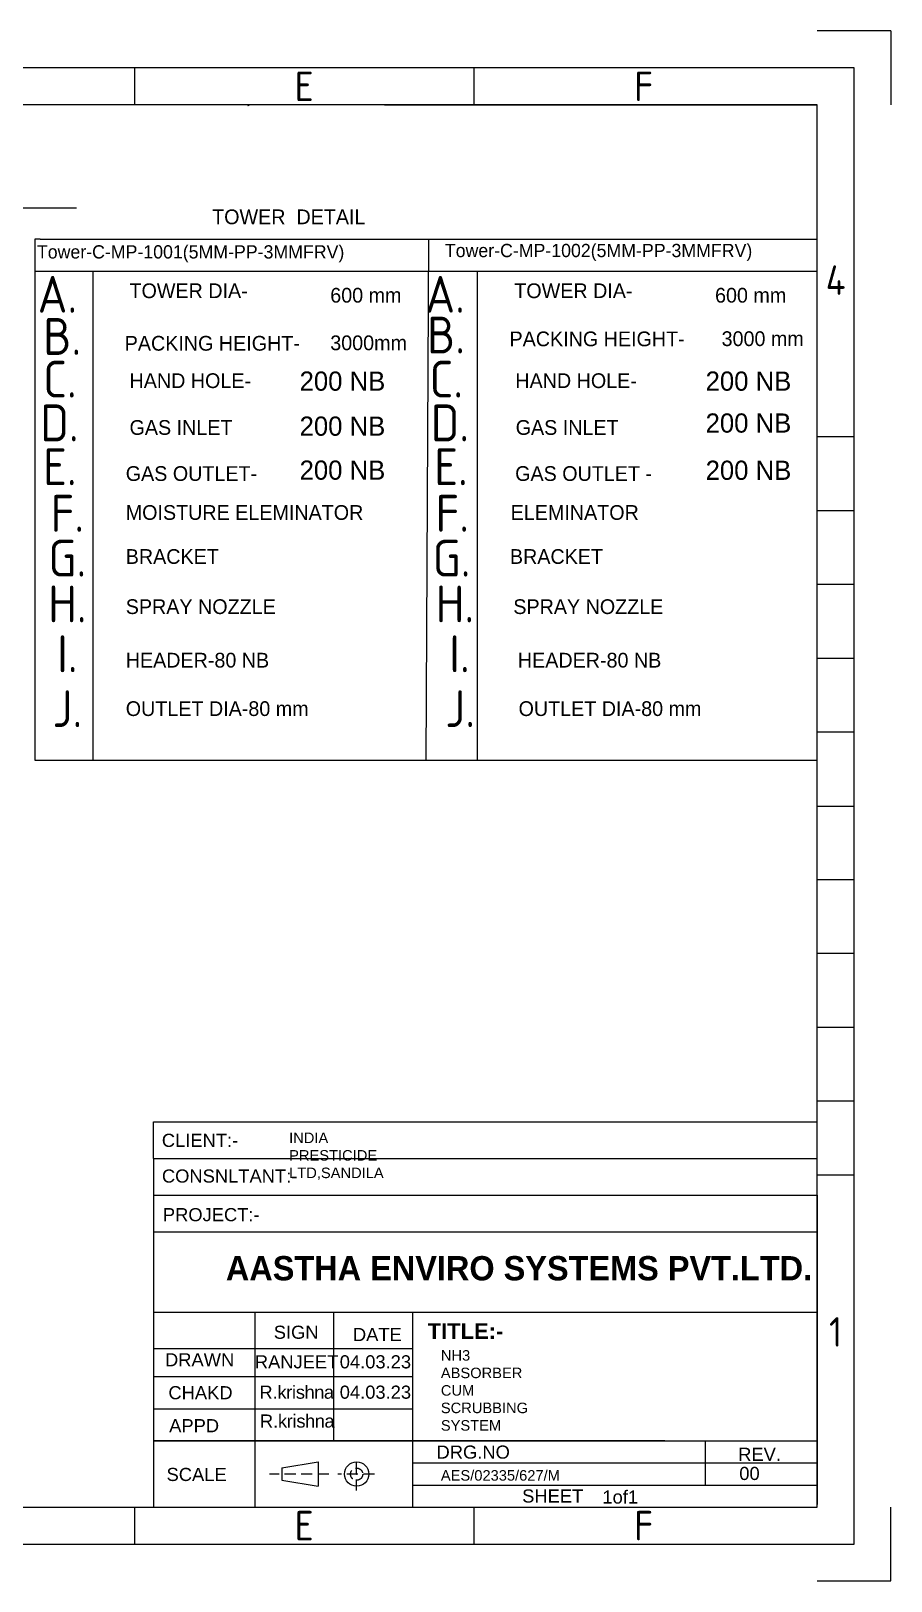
# Model space of a CAD drawing. Header units: inches. Extents: x -36349 to 130474, y -1458 to 49216.
# Drawn here: x 35734 to 41570, y 145 to 10666 of the extents above; entities that cross this region are included whole.
import ezdxf
from ezdxf.enums import TextEntityAlignment as Align

# ---------------------------------------------------------------- set-up
doc = ezdxf.new("R2010")
doc.units = ezdxf.units.IN
doc.header["$MEASUREMENT"] = 0
doc.linetypes.add('HIDDEN', pattern=[0.375, 0.25, -0.125])
for name, color, linetype in [('BORDER', 7, 'Continuous'), ('BOUN', 4, 'Continuous'), ('DIM', 11, 'Continuous'), ('EQTXT', 6, 'Continuous'), ('LINE NO', 7, 'Continuous')]:
    doc.layers.add(name, color=color, linetype=linetype)
doc.styles.add('BAUHAUS', font='')
doc.styles.add('ISOCP', font='isocp.shx')
doc.styles.add('ROMANS', font='romans.shx', dxfattribs={"width": 0.85, "height": 75})
doc.styles.get('BAUHAUS').set_extended_font_data('Bauhaus Md BT', bold=True)

msp = doc.modelspace()

# ---------------------------------------------------------------- linework, layer by layer
at = {"color": 0}
for p, q in [((37252.9, 1970.5), (37252.9, 1096.3)), ((37787.3, 1970.5), (37787.3, 1096.3)), ((38321.7, 1970.5), (38321.7, 1096.3)), ((37252.9, 1722.2), (37252.9, 1096.3)), ((40034.8, 1096.3), (36565.3, 1096.3)), ((37252.9, 1096.3), (37252.9, 646.2)), ((38321.7, 1096.3), (38321.7, 646.2)), ((40034.8, 1096.3), (41069, 1096.3)), ((40308.1, 1096.3), (40308.1, 796.2)), ((41069, 1096.3), (41069, 796.2)), ((37435.7, 912.3), (37683.6, 953.6)), ((37683.6, 953.6), (37683.6, 788.3)), ((37435.7, 912.3), (37435.7, 829.6)), ((37942.9, 871), (37944.4, 871)), ((37943.7, 870.2), (37943.7, 871.7)), ((38321.7, 946.2), (41069, 946.2)), ((37435.7, 829.6), (37683.6, 788.3)), ((38321.7, 796.2), (41069, 796.2)), ((39695.4, 648.1), (39695.4, 646.2))]:
    msp.add_line(p, q, dxfattribs=at)
at = {"color": 0, "linetype": 'HIDDEN', "ltscale": 300}
for p, q in [((37943.7, 759.7), (37943.7, 981.3)), ((37754.9, 871), (37353.3, 871)), ((38064.9, 871), (37814.9, 871))]:
    msp.add_line(p, q, dxfattribs=at)
at = {"color": 0}
msp.add_circle((37943.7, 871), 82.6, dxfattribs=at)
at = {"color": 0, "linetype": 'HIDDEN', "ltscale": 250}
msp.add_circle((37943.7, 870.2), 41.3, dxfattribs=at)
at = {"color": 7, "linetype": 'ByBlock'}
for centre in [(36448.1, 1896.2), (36481.3, 1896.2), (36506.9, 1896.2)]:
    msp.add_arc(centre, 100, 0, 0, dxfattribs=at)
at = {"layer": 'BORDER', "color": 0}
for p, q in [((41570, 10665.7), (41069, 10665.7)), ((41570, 10665.7), (41570, 10164.7)), ((36435, 10415.2), (36435, 10164.7)), ((38739.5, 10415.2), (38739.5, 10164.7)), ((41319.5, 7910.3), (41069, 7910.3)), ((41319.5, 2900.6), (41319.5, 7910.3)), ((41319.5, 7409.3), (41069, 7409.3)), ((41319.5, 6908.4), (41069, 6908.4)), ((41319.5, 6407.3), (41069, 6407.3)), ((41319.5, 5906.2), (41069, 5906.2)), ((41069, 5405.4), (41319.5, 5405.4)), ((41319.5, 4904.5), (41069, 4904.5)), ((41319.5, 4403.5), (41069, 4403.5)), ((41319.5, 3902.5), (41069, 3902.5)), ((41319.5, 3401.5), (41069, 3401.5)), ((36565.3, 3261), (41069, 3261)), ((36565.3, 3012.7), (36565.3, 646.2)), ((36565.3, 3012.7), (41069, 3012.7)), ((41319.5, 2900.6), (41069, 2900.6)), ((36565.3, 2764.2), (41069, 2764.2)), ((41069, 2764.4), (41069, 665.2)), ((36565.3, 2516.1), (41069, 2516.1)), ((36565.3, 1970.5), (40783.5, 1970.5)), ((36850.8, 1970.5), (41069, 1970.5)), ((36565.3, 1722.2), (38321.7, 1722.2)), ((36565.3, 1533.4), (38321.7, 1533.4)), ((36565.3, 1314.8), (38321.7, 1314.8)), ((36565.3, 1096.3), (41069, 1096.3)), ((36435, 646.2), (36435, 395.7)), ((36850.8, 646.2), (41069, 646.2)), ((38739.5, 646.2), (38739.5, 395.7)), ((40409.2, 648.1), (40409.2, 646.2)), ((41570, 145.2), (41570, 646.2)), ((41069, 145.2), (41570, 145.2))]:
    msp.add_line(p, q, dxfattribs=at)
for points in [[(41319.5, 395.7), (41319.5, 10415.2), (26941.5, 10415.2), (26941.5, 395.7)], [(41069, 646.2), (41069, 10164.7), (27192, 10164.7), (27192, 646.2)]]:
    msp.add_lwpolyline(points, close=True, dxfattribs=at)
for points in [[(41069, 1639.9), (41069, 1407.4)], [(41069, 1439.2), (41069, 1191.3)]]:
    msp.add_lwpolyline(points, dxfattribs=at)
at = {"layer": 'BOUN', "color": 0}
msp.add_line((36596.3, 646.2), (41069, 646.2), dxfattribs=at)
at = {"layer": 'DIM', "color": 0, "ltscale": 150}
msp.add_line((38133.2, 10164.7), (41069, 10164.7), dxfattribs=at)
at = {"layer": 'EQTXT', "color": 7, "linetype": 'ByBlock'}
for p, q in [((34253.8, 9465.9), (36043.4, 9465.9)), ((35759.4, 9253.6), (35759.4, 5717.1)), ((35795.3, 9253.6), (35759.4, 9253.6)), ((35795.3, 9253.6), (41069, 9253.6)), ((38432.1, 9253.6), (38414.2, 5717.1)), ((35759.4, 9036.4), (41069, 9036.4)), ((36153.9, 9036.4), (36153.9, 5717.1)), ((38761.5, 9036.4), (38761.5, 5717.1)), ((35759.4, 5717.1), (41069, 5717.1)), ((36565.3, 3012.7), (36565.3, 3261))]:
    msp.add_line(p, q, dxfattribs=at)

# ---------------------------------------------------------------- texts
at = {"color": 7, "linetype": 'ByBlock', "style": 'ISOCP'}
for s, p in [('A.', (35913, 8878.6)), ('A.', (38544.3, 8878.6)), ('B.', (35945.7, 8592.6)), ('B.', (38550.3, 8602)), ('C.', (35930, 8303.3)), ('C.', (38552.3, 8303.3)), ('D.', (35927.2, 8005.8)), ('D.', (38577, 8005.8)), ('E.', (35930, 7708.2)), ('E.', (38583.9, 7708.2)), ('F.', (35980.5, 7392.3)), ('F.', (38593, 7392.3)), ('G.', (35980.5, 7088)), ('G.', (38587.7, 7088)), ('H.', (35980.5, 6777.3)), ('H.', (38610.8, 6777.3)), ('I.', (35980.5, 6438.6)), ('I.', (38641.7, 6438.6)), ('J.', (35980.5, 6066.2)), ('J.', (38646.4, 6066.2))]:
    msp.add_text(s, height=249.86, dxfattribs=at).set_placement(p, align=Align.MIDDLE)
at = {"color": 7, "linetype": 'ByBlock'}
for p in [(37556.5, 8224.1), (40311.8, 8224.1), (37556.5, 7918.5), (40311.8, 7939.6), (37556.5, 7620), (40311.8, 7619)]:
    msp.add_text('200 NB', height=130.39, dxfattribs=at).set_placement(p)
at = {"color": 0, "width": 0.9, "attachment_point": 1}
for s, insert, char_height in [('{\\fArial|b0|i0|c0|p34;CLIENT:-}', (36621.6, 3180.7), 89.062), ('{\\fArial|b0|i0|c0|p34;INDIA PRESTICIDE LTD,SANDILA}', (37485.5, 3188.7), 71.25), ('{\\fArial|b0|i0|c0|p34;CONSNLTANT:-}', (36622.2, 2938.4), 89.062), ('{\\fArial|b0|i0|c0|p34;PROJECT:-}', (36628.6, 2676.2), 89.062), ('{\\fArial|b1|i0|c0|p34;TITLE:-}', (38425.3, 1894.8), 106.875), ('{\\fArial|b0|i0|c0|p34;SIGN}', (37381.1, 1878.2), 89.062), ('{\\fArial|b0|i0|c0|p34;DATE}', (37918.5, 1862.6), 89.062), ('{\\fArial|b0|i0|c0|p34;DRAWN}', (36643.1, 1691.4), 89.062), ('{\\fArial|b0|i0|c0|p34;NH3 ABSORBER CUM SCRUBBING SYSTEM}', (38515.2, 1712), 71.25), ('{\\fArial|b0|i0|c0|p34;RANJEET}', (37252.9, 1677.4), 89.062), ('{\\fArial|b0|i0|c0|p34;04.03.23}', (37828.9, 1677.4), 89.062), ('{\\fArial|b0|i0|c0|p34;R\\T0.95;.krishna}', (37283.6, 1471.3), 89.062), ('{\\fArial|b0|i0|c0|p34;CHAKD}', (36666.2, 1467.8), 89.062), ('{\\fArial|b0|i0|c0|p34;04.03.23}', (37828.9, 1471.4), 89.062), ('{\\fArial|b0|i0|c0|p34;R\\T0.95;.krishna}', (37287.1, 1275.3), 89.062), ('{\\fArial|b0|i0|c0|p34;APPD}', (36671.4, 1244), 89.062), ('{\\fArial|b0|i0|c0|p34;DRG.NO}', (38485.8, 1064.7), 89.062), ('{\\fArial|b0|i0|c0|p34;REV.}', (40532.9, 1049.8), 89.062), ('{\\fArial|b0|i0|c0|p34;SCALE}', (36653.7, 912.9), 89.062), ('{\\fArial|b0|i0|c0|p34;AES/02335/627/M}', (38515.2, 897.6), 71.25), ('{\\fArial|b0|i0|c0|p34;  00}', (40540.5, 919.7), 89.062), ('{\\fArial|b0|i0|c0|p34;SHEET\\Fromans|c0; }', (39067, 766.8), 89.062), ('{\\fArial|b0|i0|c0|p34;1of1 }', (39611.4, 759.9), 89.062)]:
    msp.add_mtext(s, dxfattribs=dict(at, insert=insert, char_height=char_height))
at = {"layer": 'BORDER', "color": 0, "style": 'ISOCP'}
for s, p in [('E', (37587.2, 10290)), ('F', (39891.7, 10290)), ('4', (41194.3, 8974.9)), ('1', (41194.3, 1836)), ('E', (37587.2, 520.9)), ('F', (39891.7, 520.9))]:
    msp.add_text(s, height=200.4, dxfattribs=at).set_placement(p, align=Align.MIDDLE)
at = {"layer": 'DIM', "color": 0, "ltscale": 150, "insert": (37204.3, 10164.7), "char_height": 5.566, "width": 3864.756, "attachment_point": 1, "style": 'ROMANS'}
msp.add_mtext('\\pt3450;ED ', dxfattribs=at)
at = {"layer": 'DIM', "color": 0, "insert": (39045.4, 2266.9), "char_height": 164.766, "width": 3754.487, "attachment_point": 5, "style": 'BAUHAUS'}
msp.add_mtext('AASTHA ENVIRO SYSTEMS PVT.LTD.', dxfattribs=at)
at = {"layer": 'LINE NO', "color": 4, "linetype": 'ByBlock'}
msp.add_text('TOWER  DETAIL', height=100, dxfattribs=at).set_placement((36963, 9354.3))
at = {"layer": 'LINE NO', "color": 7, "linetype": 'ByBlock'}
for s, p in [('TOWER DIA-', (36402.2, 8852.6)), ('TOWER DIA-', (39013.5, 8852.6)), ('600 mm', (37764.7, 8822.2)), ('600 mm', (40376, 8822.2)), ('PACKING HEIGHT-', (38981.2, 8525.9)), ('3000 mm', (40420.4, 8527.3)), ('PACKING HEIGHT-', (36369.7, 8496)), ('3000mm', (37764.7, 8499.1)), ('HAND HOLE-', (36402.4, 8242.3)), ('HAND HOLE-', (39020.7, 8242.3)), ('GAS INLET', (36402.4, 7924.6)), ('GAS INLET', (39023, 7924.6)), ('GAS OUTLET-', (36376.7, 7611.9)), ('GAS OUTLET -', (39019.4, 7611.9)), ('MOISTURE ELEMINATOR', (36376.7, 7347.6)), ('ELEMINATOR', (38989.2, 7347.6)), ('BRACKET', (36376.7, 7048.8)), ('BRACKET', (38983.9, 7048.8)), ('SPRAY NOZZLE', (36376.7, 6708.5)), ('SPRAY NOZZLE', (39007, 6708.5)), ('HEADER-80 NB', (36376.7, 6345.2)), ('HEADER-80 NB', (39037.8, 6345.2)), ('OUTLET DIA-80 mm', (36376.7, 6016.3)), ('OUTLET DIA-80 mm', (39042.6, 6016.3))]:
    msp.add_text(s, height=100, dxfattribs=at).set_placement(p)
at = {"layer": 'LINE NO', "color": 4, "linetype": 'ByBlock', "char_height": 90, "attachment_point": 1}
for s, insert in [('Tower-C-MP-1001(5MM-PP-3MMFRV) ', (35773.9, 9211.6)), ('Tower-C-MP-1002(5MM-PP-3MMFRV) ', (38542.4, 9220.8))]:
    msp.add_mtext(s, dxfattribs=dict(at, insert=insert))

doc.saveas('drawing.dxf')
